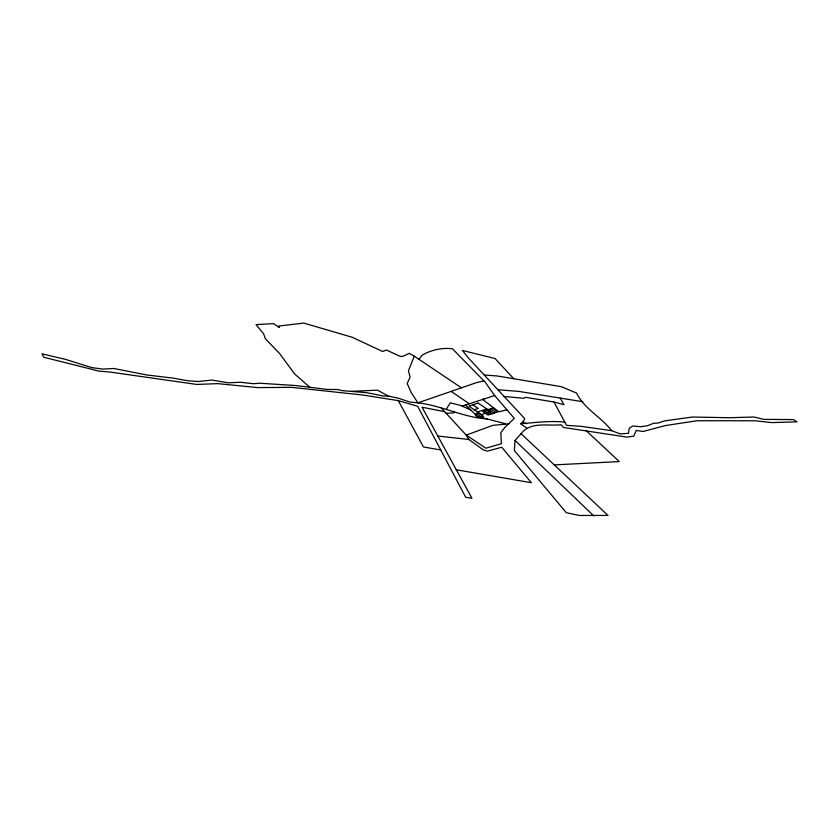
<?xml version="1.0" encoding="UTF-8"?>
<svg xmlns="http://www.w3.org/2000/svg" width="839" height="839" viewBox="0 0 839 839"><rect width="100%" height="100%" fill="white"/><g stroke="black" fill="none" stroke-linecap="round" stroke-linejoin="round"><path stroke-width="1.26" d="M515.052 440.454L514.328 450.47L566.304 512.702L579.277 515.471L607.971 515.419L521.103 433.7L515.052 440.454L593.739 515.87M309.79 387.272L294.541 373.858L279.67 353.618L265.397 338.778L263.572 333.744L256.031 324.599L273.524 323.644L279.366 327.483L278.611 326.067L303.77 323.088L352.149 337.247L382.689 351.51L386.37 349.999L400.413 356.491L403.496 356.114L409.285 353.313L414.267 356.166L408.436 370.828L410.103 377.141L407.188 383.528L411.215 392.505L417.874 402.867C441.765 405.541 463.149 417.423 487.165 418.944M454.402 411.771L453.93 412.861L446.128 413.291M446.589 408.813L450.239 402.835L460.202 405.3L470.689 409.946M419.007 359.344L422.143 355.159C431.173 349.915 442.08 347.493 452.452 348.772L485.194 382.206L494.664 395.547L514.286 418.367L504.889 427.376L500.831 432.609L501.365 443.747L485.875 448.204L466.222 435.095L441.125 407.848M520.967 423.747L523.903 420.706L524.669 418.577L468.015 357.54L462.394 350.45L495.052 358.526L513.772 378.725L561.364 386.685L576.498 393.019C584.762 409.359 600.986 416.868 611.715 430.69L620.094 433.878L628.505 433.312L629.208 428.341L632.669 425.981L640.818 426.715L647.372 425.761L653.675 423.276L657.828 423.097L664.719 420.874L692.469 417.035L729.657 417.728L754.051 417.004L763.7 419.374L793.432 419.594L797.05 421.849L771.89 422.604L755.058 420.779L697.041 420.738L665.296 425.583L643.188 431.487L636.214 430.47L633.728 436.196L626.88 437.109L563.514 427.471L561.06 424.744C547.657 426.285 530.668 421.199 521.103 433.7M508.853 423.842L492.913 425.331L466.222 435.095L468.823 439.479L483.264 449.84L487.459 451.151L501.722 447.229L531.381 482.708L456.185 469.777M462.174 406.118L494.664 395.547M474.234 409.757L478.24 408.446L472.839 404.807M477.475 411.939L486.777 408.908M483.988 399.007L482.593 399.458L498.869 411.792L506.934 409.81M527.207 428.404L520.558 423.758C535.209 422.657 550.017 420.475 564.846 422.164L566.514 425.331L580.934 426.317L611.715 430.69M483.967 380.937L476.709 382.553L417.874 402.867L409.558 401.954L398.567 398.263L388.153 396.008L383.905 396.102L366.528 392.662L341.746 390.607L337.897 389.527L327.304 389.443L295.915 385.552L259.901 383.234L253.347 383.696L240.394 382.259L228.271 382.804L211.816 380.057L198.444 381.525L187.831 380.759L173.327 378.148L146.479 374.928L113.716 368.468L102.924 369.097L91.682 367.587L65.652 359.407L41.95 353.838L43.785 357.257L98.855 371.09L110.014 372.055L196.756 384.44L217.752 383.633L257.909 387.608L291.469 387.335L362.878 395.033L398.305 400.623L417.696 406.307L465.708 497.265L471.927 498.24L422.027 407.209L444.66 411.687M554.275 464.9L619.297 461.576L586.073 430.543M350.975 391.373L377.466 390.135L388.153 396.008M504.082 396.469L523.767 398.294L525.508 397.298L553.96 402.007L564.039 404.702L560.253 398.242M484.491 375.012L496.971 375.956L513.772 378.725M497.821 389.736L518.88 391.414L582.759 401.724M437.497 435.997L468.823 439.479M440.748 449.987L423.454 446.967L398.305 400.623M505.214 423.674L477.601 416.427L465.467 405.048M522.351 422.321L526.567 423.664M414.267 356.166L461.398 387.807M490.637 408.803L496.038 412.452M488.634 409.463L494.035 413.103M486.63 410.114L492.032 413.753M484.627 410.764L490.028 414.414M451.078 391.352L469.337 403.79M475.157 414.13L477.506 417.602M553.96 402.007L564.846 422.164M478.136 403.077L468.844 406.107L481.46 414.634L490.763 411.592L478.136 403.077M478.282 412.83L476.279 413.491L481.68 417.13L483.684 416.48L478.282 412.83M492.629 408.153L482.635 411.414L488.036 415.064L498.03 411.802L492.629 408.153"/></g></svg>
